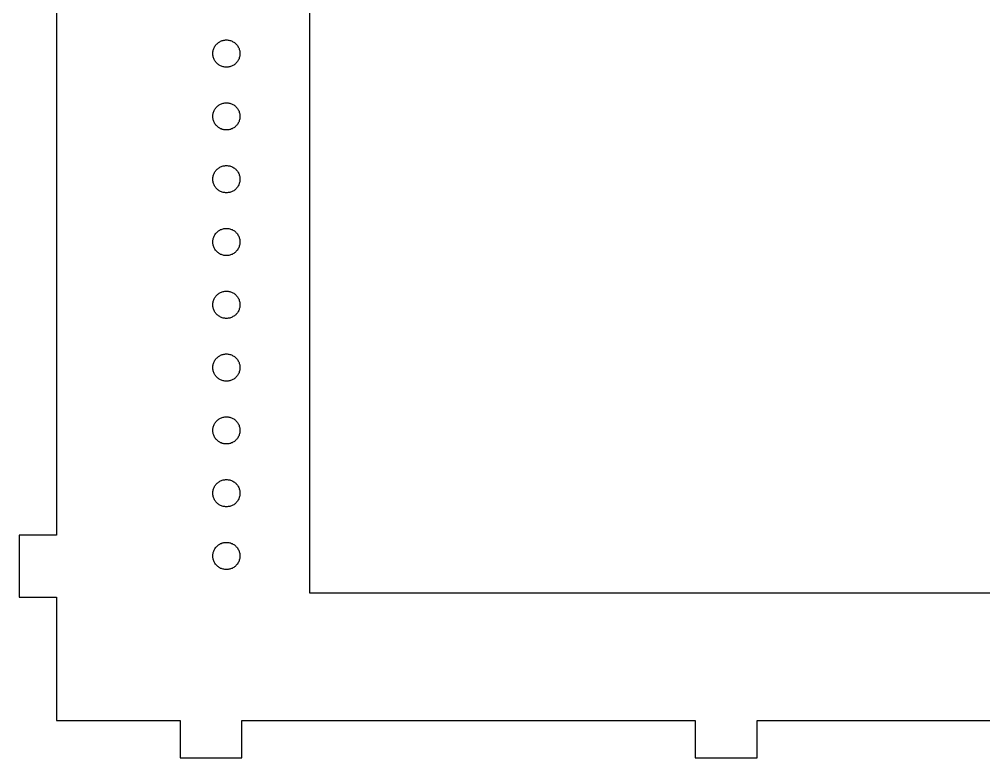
# Model space of a CAD drawing. Header units: metres. Extents: x -78 to 78, y -1223 to 78.
# Drawn here: x -78 to 0, y -1223 to -1163.3 of the extents above; entities that cross this region are included whole.
import ezdxf

# ---------------------------------------------------------------- set-up
doc = ezdxf.new("R2010")
doc.units = ezdxf.units.M

msp = doc.modelspace()

# ---------------------------------------------------------------- linework, layer by layer
for p, q in [((-54.5, -1209.68), (-54.5, -995.32)), ((-75, -1140), (-75, -1205)), ((-62.0976, -1165.34), (-62.0519, -1165.29)), ((-62.0519, -1165.29), (-62.003, -1165.24)), ((-62.003, -1165.24), (-61.9512, -1165.19)), ((-61.9512, -1165.19), (-61.8966, -1165.15)), ((-61.8966, -1165.15), (-61.8394, -1165.11)), ((-61.8394, -1165.11), (-61.7799, -1165.08)), ((-61.7799, -1165.08), (-61.7184, -1165.04)), ((-61.7184, -1165.04), (-61.6549, -1165.02)), ((-61.6549, -1165.02), (-61.5899, -1164.99)), ((-61.5899, -1164.99), (-61.5236, -1164.97)), ((-61.5236, -1164.97), (-61.4561, -1164.96)), ((-61.4561, -1164.96), (-61.3879, -1164.95)), ((-61.3879, -1164.95), (-61.3191, -1164.94)), ((-61.3191, -1164.94), (-61.25, -1164.94)), ((-61.25, -1164.94), (-61.1809, -1164.94)), ((-61.1809, -1164.94), (-61.1121, -1164.95)), ((-61.1121, -1164.95), (-61.0439, -1164.96)), ((-61.0439, -1164.96), (-60.9764, -1164.97)), ((-60.9764, -1164.97), (-60.9101, -1164.99)), ((-60.9101, -1164.99), (-60.8451, -1165.02)), ((-60.8451, -1165.02), (-60.7816, -1165.04)), ((-60.7816, -1165.04), (-60.7201, -1165.08)), ((-60.7201, -1165.08), (-60.6606, -1165.11)), ((-60.6606, -1165.11), (-60.6034, -1165.15)), ((-60.6034, -1165.15), (-60.5488, -1165.19)), ((-60.5488, -1165.19), (-60.497, -1165.24)), ((-60.497, -1165.24), (-60.4481, -1165.29)), ((-60.4481, -1165.29), (-60.4024, -1165.34)), ((-62.35, -1166.04), (-62.3478, -1165.97)), ((-62.3478, -1166.11), (-62.35, -1166.04)), ((-62.3478, -1165.97), (-62.3413, -1165.9)), ((-62.3413, -1165.9), (-62.3305, -1165.83)), ((-62.3305, -1165.83), (-62.3154, -1165.77)), ((-62.3154, -1165.77), (-62.2962, -1165.7)), ((-62.2962, -1165.7), (-62.2728, -1165.64)), ((-62.2728, -1165.64), (-62.2453, -1165.57)), ((-62.2453, -1165.57), (-62.2139, -1165.51)), ((-62.2139, -1165.51), (-62.1788, -1165.45)), ((-62.1788, -1165.45), (-62.1399, -1165.39)), ((-62.1399, -1165.39), (-62.0976, -1165.34)), ((-60.4024, -1165.34), (-60.3601, -1165.39)), ((-60.3601, -1165.39), (-60.3212, -1165.45)), ((-60.3212, -1165.45), (-60.2861, -1165.51)), ((-60.2861, -1165.51), (-60.2547, -1165.57)), ((-60.2547, -1165.57), (-60.2272, -1165.64)), ((-60.2272, -1165.64), (-60.2038, -1165.7)), ((-60.2038, -1165.7), (-60.1846, -1165.77)), ((-60.1846, -1165.77), (-60.1695, -1165.83)), ((-60.1695, -1165.83), (-60.1587, -1165.9)), ((-60.1587, -1165.9), (-60.1522, -1165.97)), ((-60.1522, -1165.97), (-60.15, -1166.04)), ((-60.15, -1166.04), (-60.1522, -1166.11)), ((-62.3413, -1166.18), (-62.3478, -1166.11)), ((-62.3305, -1166.25), (-62.3413, -1166.18)), ((-62.3154, -1166.31), (-62.3305, -1166.25)), ((-62.2962, -1166.38), (-62.3154, -1166.31)), ((-62.2728, -1166.44), (-62.2962, -1166.38)), ((-62.2453, -1166.51), (-62.2728, -1166.44)), ((-62.2139, -1166.57), (-62.2453, -1166.51)), ((-62.1788, -1166.63), (-62.2139, -1166.57)), ((-62.1399, -1166.69), (-62.1788, -1166.63)), ((-62.0976, -1166.74), (-62.1399, -1166.69)), ((-62.0519, -1166.79), (-62.0976, -1166.74)), ((-62.003, -1166.84), (-62.0519, -1166.79)), ((-61.9512, -1166.89), (-62.003, -1166.84)), ((-60.497, -1166.84), (-60.5488, -1166.89)), ((-60.4481, -1166.79), (-60.497, -1166.84)), ((-60.4024, -1166.74), (-60.4481, -1166.79)), ((-60.3601, -1166.69), (-60.4024, -1166.74)), ((-60.3212, -1166.63), (-60.3601, -1166.69)), ((-60.2861, -1166.57), (-60.3212, -1166.63)), ((-60.2547, -1166.51), (-60.2861, -1166.57)), ((-60.2272, -1166.44), (-60.2547, -1166.51)), ((-60.2038, -1166.38), (-60.2272, -1166.44)), ((-60.1846, -1166.31), (-60.2038, -1166.38)), ((-60.1695, -1166.25), (-60.1846, -1166.31)), ((-60.1587, -1166.18), (-60.1695, -1166.25)), ((-60.1522, -1166.11), (-60.1587, -1166.18)), ((-61.8966, -1166.93), (-61.9512, -1166.89)), ((-61.8394, -1166.97), (-61.8966, -1166.93)), ((-61.7799, -1167), (-61.8394, -1166.97)), ((-61.7184, -1167.04), (-61.7799, -1167)), ((-61.6549, -1167.06), (-61.7184, -1167.04)), ((-61.5899, -1167.09), (-61.6549, -1167.06)), ((-61.5236, -1167.11), (-61.5899, -1167.09)), ((-61.4561, -1167.12), (-61.5236, -1167.11)), ((-61.3879, -1167.13), (-61.4561, -1167.12)), ((-61.3191, -1167.14), (-61.3879, -1167.13)), ((-61.25, -1167.14), (-61.3191, -1167.14)), ((-61.1809, -1167.14), (-61.25, -1167.14)), ((-61.1121, -1167.13), (-61.1809, -1167.14)), ((-61.0439, -1167.12), (-61.1121, -1167.13)), ((-60.9764, -1167.11), (-61.0439, -1167.12)), ((-60.9101, -1167.09), (-60.9764, -1167.11)), ((-60.8451, -1167.06), (-60.9101, -1167.09)), ((-60.7816, -1167.04), (-60.8451, -1167.06)), ((-60.7201, -1167), (-60.7816, -1167.04)), ((-60.6606, -1166.97), (-60.7201, -1167)), ((-60.6034, -1166.93), (-60.6606, -1166.97)), ((-60.5488, -1166.89), (-60.6034, -1166.93)), ((-62.3154, -1170.85), (-62.2962, -1170.78)), ((-62.2962, -1170.78), (-62.2728, -1170.72)), ((-62.2728, -1170.72), (-62.2453, -1170.65)), ((-62.2453, -1170.65), (-62.2139, -1170.59)), ((-62.2139, -1170.59), (-62.1788, -1170.53)), ((-62.1788, -1170.53), (-62.1399, -1170.47)), ((-62.1399, -1170.47), (-62.0976, -1170.42)), ((-62.0976, -1170.42), (-62.0519, -1170.37)), ((-62.0519, -1170.37), (-62.003, -1170.32)), ((-62.003, -1170.32), (-61.9512, -1170.27)), ((-61.9512, -1170.27), (-61.8966, -1170.23)), ((-61.8966, -1170.23), (-61.8394, -1170.19)), ((-61.8394, -1170.19), (-61.7799, -1170.16)), ((-61.7799, -1170.16), (-61.7184, -1170.12)), ((-61.7184, -1170.12), (-61.6549, -1170.1)), ((-61.6549, -1170.1), (-61.5899, -1170.07)), ((-61.5899, -1170.07), (-61.5236, -1170.05)), ((-61.5236, -1170.05), (-61.4561, -1170.04)), ((-61.4561, -1170.04), (-61.3879, -1170.03)), ((-61.3879, -1170.03), (-61.3191, -1170.02)), ((-61.3191, -1170.02), (-61.25, -1170.02)), ((-61.25, -1170.02), (-61.1809, -1170.02)), ((-61.1809, -1170.02), (-61.1121, -1170.03)), ((-61.1121, -1170.03), (-61.0439, -1170.04)), ((-61.0439, -1170.04), (-60.9764, -1170.05)), ((-60.9764, -1170.05), (-60.9101, -1170.07)), ((-60.9101, -1170.07), (-60.8451, -1170.1)), ((-60.8451, -1170.1), (-60.7816, -1170.12)), ((-60.7816, -1170.12), (-60.7201, -1170.16)), ((-60.7201, -1170.16), (-60.6606, -1170.19)), ((-60.6606, -1170.19), (-60.6034, -1170.23)), ((-60.6034, -1170.23), (-60.5488, -1170.27)), ((-60.5488, -1170.27), (-60.497, -1170.32)), ((-60.497, -1170.32), (-60.4481, -1170.37)), ((-60.4481, -1170.37), (-60.4024, -1170.42)), ((-60.4024, -1170.42), (-60.3601, -1170.47)), ((-60.3601, -1170.47), (-60.3212, -1170.53)), ((-60.3212, -1170.53), (-60.2861, -1170.59)), ((-60.2861, -1170.59), (-60.2547, -1170.65)), ((-60.2547, -1170.65), (-60.2272, -1170.72)), ((-60.2272, -1170.72), (-60.2038, -1170.78)), ((-60.2038, -1170.78), (-60.1846, -1170.85)), ((-62.35, -1171.12), (-62.3478, -1171.05)), ((-62.3478, -1171.19), (-62.35, -1171.12)), ((-62.3478, -1171.05), (-62.3413, -1170.98)), ((-62.3413, -1171.26), (-62.3478, -1171.19)), ((-62.3413, -1170.98), (-62.3305, -1170.91)), ((-62.3305, -1171.33), (-62.3413, -1171.26)), ((-62.3305, -1170.91), (-62.3154, -1170.85)), ((-62.3154, -1171.39), (-62.3305, -1171.33)), ((-62.2962, -1171.46), (-62.3154, -1171.39)), ((-62.2728, -1171.52), (-62.2962, -1171.46)), ((-62.2453, -1171.59), (-62.2728, -1171.52)), ((-60.2272, -1171.52), (-60.2547, -1171.59)), ((-60.2038, -1171.46), (-60.2272, -1171.52)), ((-60.1846, -1171.39), (-60.2038, -1171.46)), ((-60.1846, -1170.85), (-60.1695, -1170.91)), ((-60.1695, -1171.33), (-60.1846, -1171.39)), ((-60.1695, -1170.91), (-60.1587, -1170.98)), ((-60.1587, -1171.26), (-60.1695, -1171.33)), ((-60.1587, -1170.98), (-60.1522, -1171.05)), ((-60.1522, -1171.19), (-60.1587, -1171.26)), ((-60.1522, -1171.05), (-60.15, -1171.12)), ((-60.15, -1171.12), (-60.1522, -1171.19)), ((-62.2139, -1171.65), (-62.2453, -1171.59)), ((-62.1788, -1171.71), (-62.2139, -1171.65)), ((-62.1399, -1171.77), (-62.1788, -1171.71)), ((-62.0976, -1171.82), (-62.1399, -1171.77)), ((-62.0519, -1171.87), (-62.0976, -1171.82)), ((-62.003, -1171.92), (-62.0519, -1171.87)), ((-61.9512, -1171.97), (-62.003, -1171.92)), ((-61.8966, -1172.01), (-61.9512, -1171.97)), ((-61.8394, -1172.05), (-61.8966, -1172.01)), ((-61.7799, -1172.08), (-61.8394, -1172.05)), ((-61.7184, -1172.12), (-61.7799, -1172.08)), ((-61.6549, -1172.14), (-61.7184, -1172.12)), ((-61.5899, -1172.17), (-61.6549, -1172.14)), ((-61.5236, -1172.19), (-61.5899, -1172.17)), ((-61.4561, -1172.2), (-61.5236, -1172.19)), ((-61.3879, -1172.21), (-61.4561, -1172.2)), ((-61.3191, -1172.22), (-61.3879, -1172.21)), ((-61.25, -1172.22), (-61.3191, -1172.22)), ((-61.1809, -1172.22), (-61.25, -1172.22)), ((-61.1121, -1172.21), (-61.1809, -1172.22)), ((-61.0439, -1172.2), (-61.1121, -1172.21)), ((-60.9764, -1172.19), (-61.0439, -1172.2)), ((-60.9101, -1172.17), (-60.9764, -1172.19)), ((-60.8451, -1172.14), (-60.9101, -1172.17)), ((-60.7816, -1172.12), (-60.8451, -1172.14)), ((-60.7201, -1172.08), (-60.7816, -1172.12)), ((-60.6606, -1172.05), (-60.7201, -1172.08)), ((-60.6034, -1172.01), (-60.6606, -1172.05)), ((-60.5488, -1171.97), (-60.6034, -1172.01)), ((-60.497, -1171.92), (-60.5488, -1171.97)), ((-60.4481, -1171.87), (-60.497, -1171.92)), ((-60.4024, -1171.82), (-60.4481, -1171.87)), ((-60.3601, -1171.77), (-60.4024, -1171.82)), ((-60.3212, -1171.71), (-60.3601, -1171.77)), ((-60.2861, -1171.65), (-60.3212, -1171.71)), ((-60.2547, -1171.59), (-60.2861, -1171.65)), ((-62.0976, -1175.5), (-62.0519, -1175.45)), ((-62.0519, -1175.45), (-62.003, -1175.4)), ((-62.003, -1175.4), (-61.9512, -1175.35)), ((-61.9512, -1175.35), (-61.8966, -1175.31)), ((-61.8966, -1175.31), (-61.8394, -1175.27)), ((-61.8394, -1175.27), (-61.7799, -1175.24)), ((-61.7799, -1175.24), (-61.7184, -1175.2)), ((-61.7184, -1175.2), (-61.6549, -1175.18)), ((-61.6549, -1175.18), (-61.5899, -1175.15)), ((-61.5899, -1175.15), (-61.5236, -1175.13)), ((-61.5236, -1175.13), (-61.4561, -1175.12)), ((-61.4561, -1175.12), (-61.3879, -1175.11)), ((-61.3879, -1175.11), (-61.3191, -1175.1)), ((-61.3191, -1175.1), (-61.25, -1175.1)), ((-61.25, -1175.1), (-61.1809, -1175.1)), ((-61.1809, -1175.1), (-61.1121, -1175.11)), ((-61.1121, -1175.11), (-61.0439, -1175.12)), ((-61.0439, -1175.12), (-60.9764, -1175.13)), ((-60.9764, -1175.13), (-60.9101, -1175.15)), ((-60.9101, -1175.15), (-60.8451, -1175.18)), ((-60.8451, -1175.18), (-60.7816, -1175.2)), ((-60.7816, -1175.2), (-60.7201, -1175.24)), ((-60.7201, -1175.24), (-60.6606, -1175.27)), ((-60.6606, -1175.27), (-60.6034, -1175.31)), ((-60.6034, -1175.31), (-60.5488, -1175.35)), ((-60.5488, -1175.35), (-60.497, -1175.4)), ((-60.497, -1175.4), (-60.4481, -1175.45)), ((-60.4481, -1175.45), (-60.4024, -1175.5)), ((-62.35, -1176.2), (-62.3478, -1176.13)), ((-62.3478, -1176.27), (-62.35, -1176.2)), ((-62.3478, -1176.13), (-62.3413, -1176.06)), ((-62.3413, -1176.06), (-62.3305, -1175.99)), ((-62.3305, -1175.99), (-62.3154, -1175.93)), ((-62.3154, -1175.93), (-62.2962, -1175.86)), ((-62.2962, -1175.86), (-62.2728, -1175.8)), ((-62.2728, -1175.8), (-62.2453, -1175.73)), ((-62.2453, -1175.73), (-62.2139, -1175.67)), ((-62.2139, -1175.67), (-62.1788, -1175.61)), ((-62.1788, -1175.61), (-62.1399, -1175.55)), ((-62.1399, -1175.55), (-62.0976, -1175.5)), ((-60.4024, -1175.5), (-60.3601, -1175.55)), ((-60.3601, -1175.55), (-60.3212, -1175.61)), ((-60.3212, -1175.61), (-60.2861, -1175.67)), ((-60.2861, -1175.67), (-60.2547, -1175.73)), ((-60.2547, -1175.73), (-60.2272, -1175.8)), ((-60.2272, -1175.8), (-60.2038, -1175.86)), ((-60.2038, -1175.86), (-60.1846, -1175.93)), ((-60.1846, -1175.93), (-60.1695, -1175.99)), ((-60.1695, -1175.99), (-60.1587, -1176.06)), ((-60.1587, -1176.06), (-60.1522, -1176.13)), ((-60.1522, -1176.13), (-60.15, -1176.2)), ((-60.15, -1176.2), (-60.1522, -1176.27)), ((-62.3413, -1176.34), (-62.3478, -1176.27)), ((-62.3305, -1176.41), (-62.3413, -1176.34)), ((-62.3154, -1176.47), (-62.3305, -1176.41)), ((-62.2962, -1176.54), (-62.3154, -1176.47)), ((-62.2728, -1176.6), (-62.2962, -1176.54)), ((-62.2453, -1176.67), (-62.2728, -1176.6)), ((-62.2139, -1176.73), (-62.2453, -1176.67)), ((-62.1788, -1176.79), (-62.2139, -1176.73)), ((-62.1399, -1176.85), (-62.1788, -1176.79)), ((-62.0976, -1176.9), (-62.1399, -1176.85)), ((-62.0519, -1176.95), (-62.0976, -1176.9)), ((-62.003, -1177), (-62.0519, -1176.95)), ((-61.9512, -1177.05), (-62.003, -1177)), ((-60.497, -1177), (-60.5488, -1177.05)), ((-60.4481, -1176.95), (-60.497, -1177)), ((-60.4024, -1176.9), (-60.4481, -1176.95)), ((-60.3601, -1176.85), (-60.4024, -1176.9)), ((-60.3212, -1176.79), (-60.3601, -1176.85)), ((-60.2861, -1176.73), (-60.3212, -1176.79)), ((-60.2547, -1176.67), (-60.2861, -1176.73)), ((-60.2272, -1176.6), (-60.2547, -1176.67)), ((-60.2038, -1176.54), (-60.2272, -1176.6)), ((-60.1846, -1176.47), (-60.2038, -1176.54)), ((-60.1695, -1176.41), (-60.1846, -1176.47)), ((-60.1587, -1176.34), (-60.1695, -1176.41)), ((-60.1522, -1176.27), (-60.1587, -1176.34)), ((-61.8966, -1177.09), (-61.9512, -1177.05)), ((-61.8394, -1177.13), (-61.8966, -1177.09)), ((-61.7799, -1177.16), (-61.8394, -1177.13)), ((-61.7184, -1177.2), (-61.7799, -1177.16)), ((-61.6549, -1177.22), (-61.7184, -1177.2)), ((-61.5899, -1177.25), (-61.6549, -1177.22)), ((-61.5236, -1177.27), (-61.5899, -1177.25)), ((-61.4561, -1177.28), (-61.5236, -1177.27)), ((-61.3879, -1177.29), (-61.4561, -1177.28)), ((-61.3191, -1177.3), (-61.3879, -1177.29)), ((-61.25, -1177.3), (-61.3191, -1177.3)), ((-61.1809, -1177.3), (-61.25, -1177.3)), ((-61.1121, -1177.29), (-61.1809, -1177.3)), ((-61.0439, -1177.28), (-61.1121, -1177.29)), ((-60.9764, -1177.27), (-61.0439, -1177.28)), ((-60.9101, -1177.25), (-60.9764, -1177.27)), ((-60.8451, -1177.22), (-60.9101, -1177.25)), ((-60.7816, -1177.2), (-60.8451, -1177.22)), ((-60.7201, -1177.16), (-60.7816, -1177.2)), ((-60.6606, -1177.13), (-60.7201, -1177.16)), ((-60.6034, -1177.09), (-60.6606, -1177.13)), ((-60.5488, -1177.05), (-60.6034, -1177.09)), ((-62.2962, -1180.94), (-62.2728, -1180.88)), ((-62.2728, -1180.88), (-62.2453, -1180.81)), ((-62.2453, -1180.81), (-62.2139, -1180.75)), ((-62.2139, -1180.75), (-62.1788, -1180.69)), ((-62.1788, -1180.69), (-62.1399, -1180.63)), ((-62.1399, -1180.63), (-62.0976, -1180.58)), ((-62.0976, -1180.58), (-62.0519, -1180.53)), ((-62.0519, -1180.53), (-62.003, -1180.48)), ((-62.003, -1180.48), (-61.9512, -1180.43)), ((-61.9512, -1180.43), (-61.8966, -1180.39)), ((-61.8966, -1180.39), (-61.8394, -1180.35)), ((-61.8394, -1180.35), (-61.7799, -1180.32)), ((-61.7799, -1180.32), (-61.7184, -1180.28)), ((-61.7184, -1180.28), (-61.6549, -1180.26)), ((-61.6549, -1180.26), (-61.5899, -1180.23)), ((-61.5899, -1180.23), (-61.5236, -1180.21)), ((-61.5236, -1180.21), (-61.4561, -1180.2)), ((-61.4561, -1180.2), (-61.3879, -1180.19)), ((-61.3879, -1180.19), (-61.3191, -1180.18)), ((-61.3191, -1180.18), (-61.25, -1180.18)), ((-61.25, -1180.18), (-61.1809, -1180.18)), ((-61.1809, -1180.18), (-61.1121, -1180.19)), ((-61.1121, -1180.19), (-61.0439, -1180.2)), ((-61.0439, -1180.2), (-60.9764, -1180.21)), ((-60.9764, -1180.21), (-60.9101, -1180.23)), ((-60.9101, -1180.23), (-60.8451, -1180.26)), ((-60.8451, -1180.26), (-60.7816, -1180.28)), ((-60.7816, -1180.28), (-60.7201, -1180.32)), ((-60.7201, -1180.32), (-60.6606, -1180.35)), ((-60.6606, -1180.35), (-60.6034, -1180.39)), ((-60.6034, -1180.39), (-60.5488, -1180.43)), ((-60.5488, -1180.43), (-60.497, -1180.48)), ((-60.497, -1180.48), (-60.4481, -1180.53)), ((-60.4481, -1180.53), (-60.4024, -1180.58)), ((-60.4024, -1180.58), (-60.3601, -1180.63)), ((-60.3601, -1180.63), (-60.3212, -1180.69)), ((-60.3212, -1180.69), (-60.2861, -1180.75)), ((-60.2861, -1180.75), (-60.2547, -1180.81)), ((-60.2547, -1180.81), (-60.2272, -1180.88)), ((-60.2272, -1180.88), (-60.2038, -1180.94)), ((-62.35, -1181.28), (-62.3478, -1181.21)), ((-62.3478, -1181.35), (-62.35, -1181.28)), ((-62.3478, -1181.21), (-62.3413, -1181.14)), ((-62.3413, -1181.42), (-62.3478, -1181.35)), ((-62.3413, -1181.14), (-62.3305, -1181.07)), ((-62.3305, -1181.49), (-62.3413, -1181.42)), ((-62.3305, -1181.07), (-62.3154, -1181.01)), ((-62.3154, -1181.55), (-62.3305, -1181.49)), ((-62.3154, -1181.01), (-62.2962, -1180.94)), ((-62.2962, -1181.62), (-62.3154, -1181.55)), ((-62.2728, -1181.68), (-62.2962, -1181.62)), ((-62.2453, -1181.75), (-62.2728, -1181.68)), ((-60.2272, -1181.68), (-60.2547, -1181.75)), ((-60.2038, -1181.62), (-60.2272, -1181.68)), ((-60.2038, -1180.94), (-60.1846, -1181.01)), ((-60.1846, -1181.55), (-60.2038, -1181.62)), ((-60.1846, -1181.01), (-60.1695, -1181.07)), ((-60.1695, -1181.49), (-60.1846, -1181.55)), ((-60.1695, -1181.07), (-60.1587, -1181.14)), ((-60.1587, -1181.42), (-60.1695, -1181.49)), ((-60.1587, -1181.14), (-60.1522, -1181.21)), ((-60.1522, -1181.35), (-60.1587, -1181.42)), ((-60.1522, -1181.21), (-60.15, -1181.28)), ((-60.15, -1181.28), (-60.1522, -1181.35)), ((-62.2139, -1181.81), (-62.2453, -1181.75)), ((-62.1788, -1181.87), (-62.2139, -1181.81)), ((-62.1399, -1181.93), (-62.1788, -1181.87)), ((-62.0976, -1181.98), (-62.1399, -1181.93)), ((-62.0519, -1182.03), (-62.0976, -1181.98)), ((-62.003, -1182.08), (-62.0519, -1182.03)), ((-61.9512, -1182.13), (-62.003, -1182.08)), ((-61.8966, -1182.17), (-61.9512, -1182.13)), ((-61.8394, -1182.21), (-61.8966, -1182.17)), ((-61.7799, -1182.24), (-61.8394, -1182.21)), ((-61.7184, -1182.28), (-61.7799, -1182.24)), ((-61.6549, -1182.3), (-61.7184, -1182.28)), ((-61.5899, -1182.33), (-61.6549, -1182.3)), ((-61.5236, -1182.35), (-61.5899, -1182.33)), ((-61.4561, -1182.36), (-61.5236, -1182.35)), ((-61.3879, -1182.37), (-61.4561, -1182.36)), ((-61.3191, -1182.38), (-61.3879, -1182.37)), ((-61.25, -1182.38), (-61.3191, -1182.38)), ((-61.1809, -1182.38), (-61.25, -1182.38)), ((-61.1121, -1182.37), (-61.1809, -1182.38)), ((-61.0439, -1182.36), (-61.1121, -1182.37)), ((-60.9764, -1182.35), (-61.0439, -1182.36)), ((-60.9101, -1182.33), (-60.9764, -1182.35)), ((-60.8451, -1182.3), (-60.9101, -1182.33)), ((-60.7816, -1182.28), (-60.8451, -1182.3)), ((-60.7201, -1182.24), (-60.7816, -1182.28)), ((-60.6606, -1182.21), (-60.7201, -1182.24)), ((-60.6034, -1182.17), (-60.6606, -1182.21)), ((-60.5488, -1182.13), (-60.6034, -1182.17)), ((-60.497, -1182.08), (-60.5488, -1182.13)), ((-60.4481, -1182.03), (-60.497, -1182.08)), ((-60.4024, -1181.98), (-60.4481, -1182.03)), ((-60.3601, -1181.93), (-60.4024, -1181.98)), ((-60.3212, -1181.87), (-60.3601, -1181.93)), ((-60.2861, -1181.81), (-60.3212, -1181.87)), ((-60.2547, -1181.75), (-60.2861, -1181.81)), ((-62.0519, -1185.61), (-62.003, -1185.56)), ((-62.003, -1185.56), (-61.9512, -1185.51)), ((-61.9512, -1185.51), (-61.8966, -1185.47)), ((-61.8966, -1185.47), (-61.8394, -1185.43)), ((-61.8394, -1185.43), (-61.7799, -1185.4)), ((-61.7799, -1185.4), (-61.7184, -1185.36)), ((-61.7184, -1185.36), (-61.6549, -1185.34)), ((-61.6549, -1185.34), (-61.5899, -1185.31)), ((-61.5899, -1185.31), (-61.5236, -1185.29)), ((-61.5236, -1185.29), (-61.4561, -1185.28)), ((-61.4561, -1185.28), (-61.3879, -1185.27)), ((-61.3879, -1185.27), (-61.3191, -1185.26)), ((-61.3191, -1185.26), (-61.25, -1185.26)), ((-61.25, -1185.26), (-61.1809, -1185.26)), ((-61.1809, -1185.26), (-61.1121, -1185.27)), ((-61.1121, -1185.27), (-61.0439, -1185.28)), ((-61.0439, -1185.28), (-60.9764, -1185.29)), ((-60.9764, -1185.29), (-60.9101, -1185.31)), ((-60.9101, -1185.31), (-60.8451, -1185.34)), ((-60.8451, -1185.34), (-60.7816, -1185.36)), ((-60.7816, -1185.36), (-60.7201, -1185.4)), ((-60.7201, -1185.4), (-60.6606, -1185.43)), ((-60.6606, -1185.43), (-60.6034, -1185.47)), ((-60.6034, -1185.47), (-60.5488, -1185.51)), ((-60.5488, -1185.51), (-60.497, -1185.56)), ((-60.497, -1185.56), (-60.4481, -1185.61)), ((-62.35, -1186.36), (-62.3478, -1186.29)), ((-62.3478, -1186.43), (-62.35, -1186.36)), ((-62.3478, -1186.29), (-62.3413, -1186.22)), ((-62.3413, -1186.22), (-62.3305, -1186.15)), ((-62.3305, -1186.15), (-62.3154, -1186.09)), ((-62.3154, -1186.09), (-62.2962, -1186.02)), ((-62.2962, -1186.02), (-62.2728, -1185.96)), ((-62.2728, -1185.96), (-62.2453, -1185.89)), ((-62.2453, -1185.89), (-62.2139, -1185.83)), ((-62.2139, -1185.83), (-62.1788, -1185.77)), ((-62.1788, -1185.77), (-62.1399, -1185.71)), ((-62.1399, -1185.71), (-62.0976, -1185.66)), ((-62.0976, -1185.66), (-62.0519, -1185.61)), ((-60.4481, -1185.61), (-60.4024, -1185.66)), ((-60.4024, -1185.66), (-60.3601, -1185.71)), ((-60.3601, -1185.71), (-60.3212, -1185.77)), ((-60.3212, -1185.77), (-60.2861, -1185.83)), ((-60.2861, -1185.83), (-60.2547, -1185.89)), ((-60.2547, -1185.89), (-60.2272, -1185.96)), ((-60.2272, -1185.96), (-60.2038, -1186.02)), ((-60.2038, -1186.02), (-60.1846, -1186.09)), ((-60.1846, -1186.09), (-60.1695, -1186.15)), ((-60.1695, -1186.15), (-60.1587, -1186.22)), ((-60.1587, -1186.22), (-60.1522, -1186.29)), ((-60.1522, -1186.29), (-60.15, -1186.36)), ((-60.15, -1186.36), (-60.1522, -1186.43)), ((-62.3413, -1186.5), (-62.3478, -1186.43)), ((-62.3305, -1186.57), (-62.3413, -1186.5)), ((-62.3154, -1186.63), (-62.3305, -1186.57)), ((-62.2962, -1186.7), (-62.3154, -1186.63)), ((-62.2728, -1186.76), (-62.2962, -1186.7)), ((-62.2453, -1186.83), (-62.2728, -1186.76)), ((-62.2139, -1186.89), (-62.2453, -1186.83)), ((-62.1788, -1186.95), (-62.2139, -1186.89)), ((-62.1399, -1187.01), (-62.1788, -1186.95)), ((-62.0976, -1187.06), (-62.1399, -1187.01)), ((-62.0519, -1187.11), (-62.0976, -1187.06)), ((-62.003, -1187.16), (-62.0519, -1187.11)), ((-61.9512, -1187.21), (-62.003, -1187.16)), ((-60.497, -1187.16), (-60.5488, -1187.21)), ((-60.4481, -1187.11), (-60.497, -1187.16)), ((-60.4024, -1187.06), (-60.4481, -1187.11)), ((-60.3601, -1187.01), (-60.4024, -1187.06)), ((-60.3212, -1186.95), (-60.3601, -1187.01)), ((-60.2861, -1186.89), (-60.3212, -1186.95)), ((-60.2547, -1186.83), (-60.2861, -1186.89)), ((-60.2272, -1186.76), (-60.2547, -1186.83)), ((-60.2038, -1186.7), (-60.2272, -1186.76)), ((-60.1846, -1186.63), (-60.2038, -1186.7)), ((-60.1695, -1186.57), (-60.1846, -1186.63)), ((-60.1587, -1186.5), (-60.1695, -1186.57)), ((-60.1522, -1186.43), (-60.1587, -1186.5)), ((-61.8966, -1187.25), (-61.9512, -1187.21)), ((-61.8394, -1187.29), (-61.8966, -1187.25)), ((-61.7799, -1187.32), (-61.8394, -1187.29)), ((-61.7184, -1187.36), (-61.7799, -1187.32)), ((-61.6549, -1187.38), (-61.7184, -1187.36)), ((-61.5899, -1187.41), (-61.6549, -1187.38)), ((-61.5236, -1187.43), (-61.5899, -1187.41)), ((-61.4561, -1187.44), (-61.5236, -1187.43)), ((-61.3879, -1187.45), (-61.4561, -1187.44)), ((-61.3191, -1187.46), (-61.3879, -1187.45)), ((-61.25, -1187.46), (-61.3191, -1187.46)), ((-61.1809, -1187.46), (-61.25, -1187.46)), ((-61.1121, -1187.45), (-61.1809, -1187.46)), ((-61.0439, -1187.44), (-61.1121, -1187.45)), ((-60.9764, -1187.43), (-61.0439, -1187.44)), ((-60.9101, -1187.41), (-60.9764, -1187.43)), ((-60.8451, -1187.38), (-60.9101, -1187.41)), ((-60.7816, -1187.36), (-60.8451, -1187.38)), ((-60.7201, -1187.32), (-60.7816, -1187.36)), ((-60.6606, -1187.29), (-60.7201, -1187.32)), ((-60.6034, -1187.25), (-60.6606, -1187.29)), ((-60.5488, -1187.21), (-60.6034, -1187.25)), ((-62.2962, -1191.1), (-62.2728, -1191.04)), ((-62.2728, -1191.04), (-62.2453, -1190.97)), ((-62.2453, -1190.97), (-62.2139, -1190.91)), ((-62.2139, -1190.91), (-62.1788, -1190.85)), ((-62.1788, -1190.85), (-62.1399, -1190.79)), ((-62.1399, -1190.79), (-62.0976, -1190.74)), ((-62.0976, -1190.74), (-62.0519, -1190.69)), ((-62.0519, -1190.69), (-62.003, -1190.64)), ((-62.003, -1190.64), (-61.9512, -1190.59)), ((-61.9512, -1190.59), (-61.8966, -1190.55)), ((-61.8966, -1190.55), (-61.8394, -1190.51)), ((-61.8394, -1190.51), (-61.7799, -1190.48)), ((-61.7799, -1190.48), (-61.7184, -1190.44)), ((-61.7184, -1190.44), (-61.6549, -1190.42)), ((-61.6549, -1190.42), (-61.5899, -1190.39)), ((-61.5899, -1190.39), (-61.5236, -1190.37)), ((-61.5236, -1190.37), (-61.4561, -1190.36)), ((-61.4561, -1190.36), (-61.3879, -1190.35)), ((-61.3879, -1190.35), (-61.3191, -1190.34)), ((-61.3191, -1190.34), (-61.25, -1190.34)), ((-61.25, -1190.34), (-61.1809, -1190.34)), ((-61.1809, -1190.34), (-61.1121, -1190.35)), ((-61.1121, -1190.35), (-61.0439, -1190.36)), ((-61.0439, -1190.36), (-60.9764, -1190.37)), ((-60.9764, -1190.37), (-60.9101, -1190.39)), ((-60.9101, -1190.39), (-60.8451, -1190.42)), ((-60.8451, -1190.42), (-60.7816, -1190.44)), ((-60.7816, -1190.44), (-60.7201, -1190.48)), ((-60.7201, -1190.48), (-60.6606, -1190.51)), ((-60.6606, -1190.51), (-60.6034, -1190.55)), ((-60.6034, -1190.55), (-60.5488, -1190.59)), ((-60.5488, -1190.59), (-60.497, -1190.64)), ((-60.497, -1190.64), (-60.4481, -1190.69)), ((-60.4481, -1190.69), (-60.4024, -1190.74)), ((-60.4024, -1190.74), (-60.3601, -1190.79)), ((-60.3601, -1190.79), (-60.3212, -1190.85)), ((-60.3212, -1190.85), (-60.2861, -1190.91)), ((-60.2861, -1190.91), (-60.2547, -1190.97)), ((-60.2547, -1190.97), (-60.2272, -1191.04)), ((-60.2272, -1191.04), (-60.2038, -1191.1)), ((-62.35, -1191.44), (-62.3478, -1191.37)), ((-62.3478, -1191.51), (-62.35, -1191.44)), ((-62.3478, -1191.37), (-62.3413, -1191.3)), ((-62.3413, -1191.58), (-62.3478, -1191.51)), ((-62.3413, -1191.3), (-62.3305, -1191.23)), ((-62.3305, -1191.65), (-62.3413, -1191.58)), ((-62.3305, -1191.23), (-62.3154, -1191.17)), ((-62.3154, -1191.71), (-62.3305, -1191.65)), ((-62.3154, -1191.17), (-62.2962, -1191.1)), ((-62.2962, -1191.78), (-62.3154, -1191.71)), ((-62.2728, -1191.84), (-62.2962, -1191.78)), ((-62.2453, -1191.91), (-62.2728, -1191.84)), ((-60.2272, -1191.84), (-60.2547, -1191.91)), ((-60.2038, -1191.78), (-60.2272, -1191.84)), ((-60.2038, -1191.1), (-60.1846, -1191.17)), ((-60.1846, -1191.71), (-60.2038, -1191.78)), ((-60.1846, -1191.17), (-60.1695, -1191.23)), ((-60.1695, -1191.65), (-60.1846, -1191.71)), ((-60.1695, -1191.23), (-60.1587, -1191.3)), ((-60.1587, -1191.58), (-60.1695, -1191.65)), ((-60.1587, -1191.3), (-60.1522, -1191.37)), ((-60.1522, -1191.51), (-60.1587, -1191.58)), ((-60.1522, -1191.37), (-60.15, -1191.44)), ((-60.15, -1191.44), (-60.1522, -1191.51)), ((-62.2139, -1191.97), (-62.2453, -1191.91)), ((-62.1788, -1192.03), (-62.2139, -1191.97)), ((-62.1399, -1192.09), (-62.1788, -1192.03)), ((-62.0976, -1192.14), (-62.1399, -1192.09)), ((-62.0519, -1192.19), (-62.0976, -1192.14)), ((-62.003, -1192.24), (-62.0519, -1192.19)), ((-61.9512, -1192.29), (-62.003, -1192.24)), ((-61.8966, -1192.33), (-61.9512, -1192.29)), ((-61.8394, -1192.37), (-61.8966, -1192.33)), ((-61.7799, -1192.4), (-61.8394, -1192.37)), ((-61.7184, -1192.44), (-61.7799, -1192.4)), ((-61.6549, -1192.46), (-61.7184, -1192.44)), ((-61.5899, -1192.49), (-61.6549, -1192.46)), ((-61.5236, -1192.51), (-61.5899, -1192.49)), ((-61.4561, -1192.52), (-61.5236, -1192.51)), ((-61.3879, -1192.53), (-61.4561, -1192.52)), ((-61.3191, -1192.54), (-61.3879, -1192.53)), ((-61.25, -1192.54), (-61.3191, -1192.54)), ((-61.1809, -1192.54), (-61.25, -1192.54)), ((-61.1121, -1192.53), (-61.1809, -1192.54)), ((-61.0439, -1192.52), (-61.1121, -1192.53)), ((-60.9764, -1192.51), (-61.0439, -1192.52)), ((-60.9101, -1192.49), (-60.9764, -1192.51)), ((-60.8451, -1192.46), (-60.9101, -1192.49)), ((-60.7816, -1192.44), (-60.8451, -1192.46)), ((-60.7201, -1192.4), (-60.7816, -1192.44)), ((-60.6606, -1192.37), (-60.7201, -1192.4)), ((-60.6034, -1192.33), (-60.6606, -1192.37)), ((-60.5488, -1192.29), (-60.6034, -1192.33)), ((-60.497, -1192.24), (-60.5488, -1192.29)), ((-60.4481, -1192.19), (-60.497, -1192.24)), ((-60.4024, -1192.14), (-60.4481, -1192.19)), ((-60.3601, -1192.09), (-60.4024, -1192.14)), ((-60.3212, -1192.03), (-60.3601, -1192.09)), ((-60.2861, -1191.97), (-60.3212, -1192.03)), ((-60.2547, -1191.91), (-60.2861, -1191.97)), ((-62.0519, -1195.77), (-62.003, -1195.72)), ((-62.003, -1195.72), (-61.9512, -1195.67)), ((-61.9512, -1195.67), (-61.8966, -1195.63)), ((-61.8966, -1195.63), (-61.8394, -1195.59)), ((-61.8394, -1195.59), (-61.7799, -1195.56)), ((-61.7799, -1195.56), (-61.7184, -1195.52)), ((-61.7184, -1195.52), (-61.6549, -1195.5)), ((-61.6549, -1195.5), (-61.5899, -1195.47)), ((-61.5899, -1195.47), (-61.5236, -1195.45)), ((-61.5236, -1195.45), (-61.4561, -1195.44)), ((-61.4561, -1195.44), (-61.3879, -1195.43)), ((-61.3879, -1195.43), (-61.3191, -1195.42)), ((-61.3191, -1195.42), (-61.25, -1195.42)), ((-61.25, -1195.42), (-61.1809, -1195.42)), ((-61.1809, -1195.42), (-61.1121, -1195.43)), ((-61.1121, -1195.43), (-61.0439, -1195.44)), ((-61.0439, -1195.44), (-60.9764, -1195.45)), ((-60.9764, -1195.45), (-60.9101, -1195.47)), ((-60.9101, -1195.47), (-60.8451, -1195.5)), ((-60.8451, -1195.5), (-60.7816, -1195.52)), ((-60.7816, -1195.52), (-60.7201, -1195.56)), ((-60.7201, -1195.56), (-60.6606, -1195.59)), ((-60.6606, -1195.59), (-60.6034, -1195.63)), ((-60.6034, -1195.63), (-60.5488, -1195.67)), ((-60.5488, -1195.67), (-60.497, -1195.72)), ((-60.497, -1195.72), (-60.4481, -1195.77)), ((-62.35, -1196.52), (-62.3478, -1196.45)), ((-62.3478, -1196.59), (-62.35, -1196.52)), ((-62.3478, -1196.45), (-62.3413, -1196.38)), ((-62.3413, -1196.38), (-62.3305, -1196.31)), ((-62.3305, -1196.31), (-62.3154, -1196.25)), ((-62.3154, -1196.25), (-62.2962, -1196.18)), ((-62.2962, -1196.18), (-62.2728, -1196.12)), ((-62.2728, -1196.12), (-62.2453, -1196.05)), ((-62.2453, -1196.05), (-62.2139, -1195.99)), ((-62.2139, -1195.99), (-62.1788, -1195.93)), ((-62.1788, -1195.93), (-62.1399, -1195.87)), ((-62.1399, -1195.87), (-62.0976, -1195.82)), ((-62.0976, -1195.82), (-62.0519, -1195.77)), ((-60.4481, -1195.77), (-60.4024, -1195.82)), ((-60.4024, -1195.82), (-60.3601, -1195.87)), ((-60.3601, -1195.87), (-60.3212, -1195.93)), ((-60.3212, -1195.93), (-60.2861, -1195.99)), ((-60.2861, -1195.99), (-60.2547, -1196.05)), ((-60.2547, -1196.05), (-60.2272, -1196.12)), ((-60.2272, -1196.12), (-60.2038, -1196.18)), ((-60.2038, -1196.18), (-60.1846, -1196.25)), ((-60.1846, -1196.25), (-60.1695, -1196.31)), ((-60.1695, -1196.31), (-60.1587, -1196.38)), ((-60.1587, -1196.38), (-60.1522, -1196.45)), ((-60.1522, -1196.45), (-60.15, -1196.52)), ((-60.15, -1196.52), (-60.1522, -1196.59)), ((-62.3413, -1196.66), (-62.3478, -1196.59)), ((-62.3305, -1196.73), (-62.3413, -1196.66)), ((-62.3154, -1196.79), (-62.3305, -1196.73)), ((-62.2962, -1196.86), (-62.3154, -1196.79)), ((-62.2728, -1196.92), (-62.2962, -1196.86)), ((-62.2453, -1196.99), (-62.2728, -1196.92)), ((-62.2139, -1197.05), (-62.2453, -1196.99)), ((-62.1788, -1197.11), (-62.2139, -1197.05)), ((-62.1399, -1197.17), (-62.1788, -1197.11)), ((-62.0976, -1197.22), (-62.1399, -1197.17)), ((-62.0519, -1197.27), (-62.0976, -1197.22)), ((-62.003, -1197.32), (-62.0519, -1197.27)), ((-60.4481, -1197.27), (-60.497, -1197.32)), ((-60.4024, -1197.22), (-60.4481, -1197.27)), ((-60.3601, -1197.17), (-60.4024, -1197.22)), ((-60.3212, -1197.11), (-60.3601, -1197.17)), ((-60.2861, -1197.05), (-60.3212, -1197.11)), ((-60.2547, -1196.99), (-60.2861, -1197.05)), ((-60.2272, -1196.92), (-60.2547, -1196.99)), ((-60.2038, -1196.86), (-60.2272, -1196.92)), ((-60.1846, -1196.79), (-60.2038, -1196.86)), ((-60.1695, -1196.73), (-60.1846, -1196.79)), ((-60.1587, -1196.66), (-60.1695, -1196.73)), ((-60.1522, -1196.59), (-60.1587, -1196.66)), ((-61.9512, -1197.37), (-62.003, -1197.32)), ((-61.8966, -1197.41), (-61.9512, -1197.37)), ((-61.8394, -1197.45), (-61.8966, -1197.41)), ((-61.7799, -1197.48), (-61.8394, -1197.45)), ((-61.7184, -1197.52), (-61.7799, -1197.48)), ((-61.6549, -1197.54), (-61.7184, -1197.52)), ((-61.5899, -1197.57), (-61.6549, -1197.54)), ((-61.5236, -1197.59), (-61.5899, -1197.57)), ((-61.4561, -1197.6), (-61.5236, -1197.59)), ((-61.3879, -1197.61), (-61.4561, -1197.6)), ((-61.3191, -1197.62), (-61.3879, -1197.61)), ((-61.25, -1197.62), (-61.3191, -1197.62)), ((-61.1809, -1197.62), (-61.25, -1197.62)), ((-61.1121, -1197.61), (-61.1809, -1197.62)), ((-61.0439, -1197.6), (-61.1121, -1197.61)), ((-60.9764, -1197.59), (-61.0439, -1197.6)), ((-60.9101, -1197.57), (-60.9764, -1197.59)), ((-60.8451, -1197.54), (-60.9101, -1197.57)), ((-60.7816, -1197.52), (-60.8451, -1197.54)), ((-60.7201, -1197.48), (-60.7816, -1197.52)), ((-60.6606, -1197.45), (-60.7201, -1197.48)), ((-60.6034, -1197.41), (-60.6606, -1197.45)), ((-60.5488, -1197.37), (-60.6034, -1197.41)), ((-60.497, -1197.32), (-60.5488, -1197.37)), ((-62.2962, -1201.26), (-62.2728, -1201.2)), ((-62.2728, -1201.2), (-62.2453, -1201.13)), ((-62.2453, -1201.13), (-62.2139, -1201.07)), ((-62.2139, -1201.07), (-62.1788, -1201.01)), ((-62.1788, -1201.01), (-62.1399, -1200.95)), ((-62.1399, -1200.95), (-62.0976, -1200.9)), ((-62.0976, -1200.9), (-62.0519, -1200.85)), ((-62.0519, -1200.85), (-62.003, -1200.8)), ((-62.003, -1200.8), (-61.9512, -1200.75)), ((-61.9512, -1200.75), (-61.8966, -1200.71)), ((-61.8966, -1200.71), (-61.8394, -1200.67)), ((-61.8394, -1200.67), (-61.7799, -1200.64)), ((-61.7799, -1200.64), (-61.7184, -1200.6)), ((-61.7184, -1200.6), (-61.6549, -1200.58)), ((-61.6549, -1200.58), (-61.5899, -1200.55)), ((-61.5899, -1200.55), (-61.5236, -1200.53)), ((-61.5236, -1200.53), (-61.4561, -1200.52)), ((-61.4561, -1200.52), (-61.3879, -1200.51)), ((-61.3879, -1200.51), (-61.3191, -1200.5)), ((-61.3191, -1200.5), (-61.25, -1200.5)), ((-61.25, -1200.5), (-61.1809, -1200.5)), ((-61.1809, -1200.5), (-61.1121, -1200.51)), ((-61.1121, -1200.51), (-61.0439, -1200.52)), ((-61.0439, -1200.52), (-60.9764, -1200.53)), ((-60.9764, -1200.53), (-60.9101, -1200.55)), ((-60.9101, -1200.55), (-60.8451, -1200.58)), ((-60.8451, -1200.58), (-60.7816, -1200.6)), ((-60.7816, -1200.6), (-60.7201, -1200.64)), ((-60.7201, -1200.64), (-60.6606, -1200.67)), ((-60.6606, -1200.67), (-60.6034, -1200.71)), ((-60.6034, -1200.71), (-60.5488, -1200.75)), ((-60.5488, -1200.75), (-60.497, -1200.8)), ((-60.497, -1200.8), (-60.4481, -1200.85)), ((-60.4481, -1200.85), (-60.4024, -1200.9)), ((-60.4024, -1200.9), (-60.3601, -1200.95)), ((-60.3601, -1200.95), (-60.3212, -1201.01)), ((-60.3212, -1201.01), (-60.2861, -1201.07)), ((-60.2861, -1201.07), (-60.2547, -1201.13)), ((-60.2547, -1201.13), (-60.2272, -1201.2)), ((-60.2272, -1201.2), (-60.2038, -1201.26)), ((-62.35, -1201.6), (-62.3478, -1201.53)), ((-62.3478, -1201.67), (-62.35, -1201.6)), ((-62.3478, -1201.53), (-62.3413, -1201.46)), ((-62.3413, -1201.74), (-62.3478, -1201.67)), ((-62.3413, -1201.46), (-62.3305, -1201.39)), ((-62.3305, -1201.81), (-62.3413, -1201.74)), ((-62.3305, -1201.39), (-62.3154, -1201.33)), ((-62.3154, -1201.87), (-62.3305, -1201.81)), ((-62.3154, -1201.33), (-62.2962, -1201.26)), ((-62.2962, -1201.94), (-62.3154, -1201.87)), ((-62.2728, -1202), (-62.2962, -1201.94)), ((-60.2038, -1201.94), (-60.2272, -1202)), ((-60.2038, -1201.26), (-60.1846, -1201.33)), ((-60.1846, -1201.87), (-60.2038, -1201.94)), ((-60.1846, -1201.33), (-60.1695, -1201.39)), ((-60.1695, -1201.81), (-60.1846, -1201.87)), ((-60.1695, -1201.39), (-60.1587, -1201.46)), ((-60.1587, -1201.74), (-60.1695, -1201.81)), ((-60.1587, -1201.46), (-60.1522, -1201.53)), ((-60.1522, -1201.67), (-60.1587, -1201.74)), ((-60.1522, -1201.53), (-60.15, -1201.6)), ((-60.15, -1201.6), (-60.1522, -1201.67)), ((-62.2453, -1202.07), (-62.2728, -1202)), ((-62.2139, -1202.13), (-62.2453, -1202.07)), ((-62.1788, -1202.19), (-62.2139, -1202.13)), ((-62.1399, -1202.25), (-62.1788, -1202.19)), ((-62.0976, -1202.3), (-62.1399, -1202.25)), ((-62.0519, -1202.35), (-62.0976, -1202.3)), ((-62.003, -1202.4), (-62.0519, -1202.35)), ((-61.9512, -1202.45), (-62.003, -1202.4)), ((-61.8966, -1202.49), (-61.9512, -1202.45)), ((-61.8394, -1202.53), (-61.8966, -1202.49)), ((-61.7799, -1202.56), (-61.8394, -1202.53)), ((-61.7184, -1202.6), (-61.7799, -1202.56)), ((-61.6549, -1202.62), (-61.7184, -1202.6)), ((-61.5899, -1202.65), (-61.6549, -1202.62)), ((-61.5236, -1202.67), (-61.5899, -1202.65)), ((-61.4561, -1202.68), (-61.5236, -1202.67)), ((-61.3879, -1202.69), (-61.4561, -1202.68)), ((-61.3191, -1202.7), (-61.3879, -1202.69)), ((-61.25, -1202.7), (-61.3191, -1202.7)), ((-61.1809, -1202.7), (-61.25, -1202.7)), ((-61.1121, -1202.69), (-61.1809, -1202.7)), ((-61.0439, -1202.68), (-61.1121, -1202.69)), ((-60.9764, -1202.67), (-61.0439, -1202.68)), ((-60.9101, -1202.65), (-60.9764, -1202.67)), ((-60.8451, -1202.62), (-60.9101, -1202.65)), ((-60.7816, -1202.6), (-60.8451, -1202.62)), ((-60.7201, -1202.56), (-60.7816, -1202.6)), ((-60.6606, -1202.53), (-60.7201, -1202.56)), ((-60.6034, -1202.49), (-60.6606, -1202.53)), ((-60.5488, -1202.45), (-60.6034, -1202.49)), ((-60.497, -1202.4), (-60.5488, -1202.45)), ((-60.4481, -1202.35), (-60.497, -1202.4)), ((-60.4024, -1202.3), (-60.4481, -1202.35)), ((-60.3601, -1202.25), (-60.4024, -1202.3)), ((-60.3212, -1202.19), (-60.3601, -1202.25)), ((-60.2861, -1202.13), (-60.3212, -1202.19)), ((-60.2547, -1202.07), (-60.2861, -1202.13)), ((-60.2272, -1202), (-60.2547, -1202.07)), ((-75, -1205), (-78, -1205)), ((-78, -1205), (-78, -1210)), ((-62.0519, -1205.93), (-62.003, -1205.88)), ((-62.003, -1205.88), (-61.9512, -1205.83)), ((-61.9512, -1205.83), (-61.8966, -1205.79)), ((-61.8966, -1205.79), (-61.8394, -1205.75)), ((-61.8394, -1205.75), (-61.7799, -1205.72)), ((-61.7799, -1205.72), (-61.7184, -1205.68)), ((-61.7184, -1205.68), (-61.6549, -1205.66)), ((-61.6549, -1205.66), (-61.5899, -1205.63)), ((-61.5899, -1205.63), (-61.5236, -1205.61)), ((-61.5236, -1205.61), (-61.4561, -1205.6)), ((-61.4561, -1205.6), (-61.3879, -1205.59)), ((-61.3879, -1205.59), (-61.3191, -1205.58)), ((-61.3191, -1205.58), (-61.25, -1205.58)), ((-61.25, -1205.58), (-61.1809, -1205.58)), ((-61.1809, -1205.58), (-61.1121, -1205.59)), ((-61.1121, -1205.59), (-61.0439, -1205.6)), ((-61.0439, -1205.6), (-60.9764, -1205.61)), ((-60.9764, -1205.61), (-60.9101, -1205.63)), ((-60.9101, -1205.63), (-60.8451, -1205.66)), ((-60.8451, -1205.66), (-60.7816, -1205.68)), ((-60.7816, -1205.68), (-60.7201, -1205.72)), ((-60.7201, -1205.72), (-60.6606, -1205.75)), ((-60.6606, -1205.75), (-60.6034, -1205.79)), ((-60.6034, -1205.79), (-60.5488, -1205.83)), ((-60.5488, -1205.83), (-60.497, -1205.88)), ((-60.497, -1205.88), (-60.4481, -1205.93)), ((-62.35, -1206.68), (-62.3478, -1206.61)), ((-62.3478, -1206.61), (-62.3413, -1206.54)), ((-62.3413, -1206.54), (-62.3305, -1206.47)), ((-62.3305, -1206.47), (-62.3154, -1206.41)), ((-62.3154, -1206.41), (-62.2962, -1206.34)), ((-62.2962, -1206.34), (-62.2728, -1206.28)), ((-62.2728, -1206.28), (-62.2453, -1206.21)), ((-62.2453, -1206.21), (-62.2139, -1206.15)), ((-62.2139, -1206.15), (-62.1788, -1206.09)), ((-62.1788, -1206.09), (-62.1399, -1206.03)), ((-62.1399, -1206.03), (-62.0976, -1205.98)), ((-62.0976, -1205.98), (-62.0519, -1205.93)), ((-60.4481, -1205.93), (-60.4024, -1205.98)), ((-60.4024, -1205.98), (-60.3601, -1206.03)), ((-60.3601, -1206.03), (-60.3212, -1206.09)), ((-60.3212, -1206.09), (-60.2861, -1206.15)), ((-60.2861, -1206.15), (-60.2547, -1206.21)), ((-60.2547, -1206.21), (-60.2272, -1206.28)), ((-60.2272, -1206.28), (-60.2038, -1206.34)), ((-60.2038, -1206.34), (-60.1846, -1206.41)), ((-60.1846, -1206.41), (-60.1695, -1206.47)), ((-60.1695, -1206.47), (-60.1587, -1206.54)), ((-60.1587, -1206.54), (-60.1522, -1206.61)), ((-60.1522, -1206.61), (-60.15, -1206.68)), ((-62.3478, -1206.75), (-62.35, -1206.68)), ((-62.3413, -1206.82), (-62.3478, -1206.75)), ((-62.3305, -1206.89), (-62.3413, -1206.82)), ((-62.3154, -1206.95), (-62.3305, -1206.89)), ((-62.2962, -1207.02), (-62.3154, -1206.95)), ((-62.2728, -1207.08), (-62.2962, -1207.02)), ((-62.2453, -1207.15), (-62.2728, -1207.08)), ((-62.2139, -1207.21), (-62.2453, -1207.15)), ((-62.1788, -1207.27), (-62.2139, -1207.21)), ((-62.1399, -1207.33), (-62.1788, -1207.27)), ((-62.0976, -1207.38), (-62.1399, -1207.33)), ((-62.0519, -1207.43), (-62.0976, -1207.38)), ((-62.003, -1207.48), (-62.0519, -1207.43)), ((-60.4481, -1207.43), (-60.497, -1207.48)), ((-60.4024, -1207.38), (-60.4481, -1207.43)), ((-60.3601, -1207.33), (-60.4024, -1207.38)), ((-60.3212, -1207.27), (-60.3601, -1207.33)), ((-60.2861, -1207.21), (-60.3212, -1207.27)), ((-60.2547, -1207.15), (-60.2861, -1207.21)), ((-60.2272, -1207.08), (-60.2547, -1207.15)), ((-60.2038, -1207.02), (-60.2272, -1207.08)), ((-60.1846, -1206.95), (-60.2038, -1207.02)), ((-60.1695, -1206.89), (-60.1846, -1206.95)), ((-60.1587, -1206.82), (-60.1695, -1206.89)), ((-60.1522, -1206.75), (-60.1587, -1206.82)), ((-60.15, -1206.68), (-60.1522, -1206.75)), ((-61.9512, -1207.53), (-62.003, -1207.48)), ((-61.8966, -1207.57), (-61.9512, -1207.53)), ((-61.8394, -1207.61), (-61.8966, -1207.57)), ((-61.7799, -1207.64), (-61.8394, -1207.61)), ((-61.7184, -1207.68), (-61.7799, -1207.64)), ((-61.6549, -1207.7), (-61.7184, -1207.68)), ((-61.5899, -1207.73), (-61.6549, -1207.7)), ((-61.5236, -1207.75), (-61.5899, -1207.73)), ((-61.4561, -1207.76), (-61.5236, -1207.75)), ((-61.3879, -1207.77), (-61.4561, -1207.76)), ((-61.3191, -1207.78), (-61.3879, -1207.77)), ((-61.25, -1207.78), (-61.3191, -1207.78)), ((-61.1809, -1207.78), (-61.25, -1207.78)), ((-61.1121, -1207.77), (-61.1809, -1207.78)), ((-61.0439, -1207.76), (-61.1121, -1207.77)), ((-60.9764, -1207.75), (-61.0439, -1207.76)), ((-60.9101, -1207.73), (-60.9764, -1207.75)), ((-60.8451, -1207.7), (-60.9101, -1207.73)), ((-60.7816, -1207.68), (-60.8451, -1207.7)), ((-60.7201, -1207.64), (-60.7816, -1207.68)), ((-60.6606, -1207.61), (-60.7201, -1207.64)), ((-60.6034, -1207.57), (-60.6606, -1207.61)), ((-60.5488, -1207.53), (-60.6034, -1207.57)), ((-60.497, -1207.48), (-60.5488, -1207.53)), ((54.5, -1209.68), (-54.5, -1209.68)), ((-78, -1210), (-75, -1210)), ((-75, -1210), (-75, -1220)), ((-75, -1220), (-65, -1220)), ((-65, -1220), (-65, -1223)), ((-60, -1220), (-23.3333, -1220)), ((-60, -1223), (-60, -1220)), ((-23.3333, -1220), (-23.3333, -1223)), ((-18.3333, -1223), (-18.3333, -1220)), ((-18.3333, -1220), (18.3333, -1220)), ((-65, -1223), (-60, -1223)), ((-23.3333, -1223), (-18.3333, -1223))]:
    msp.add_line(p, q)

doc.saveas('drawing.dxf')
